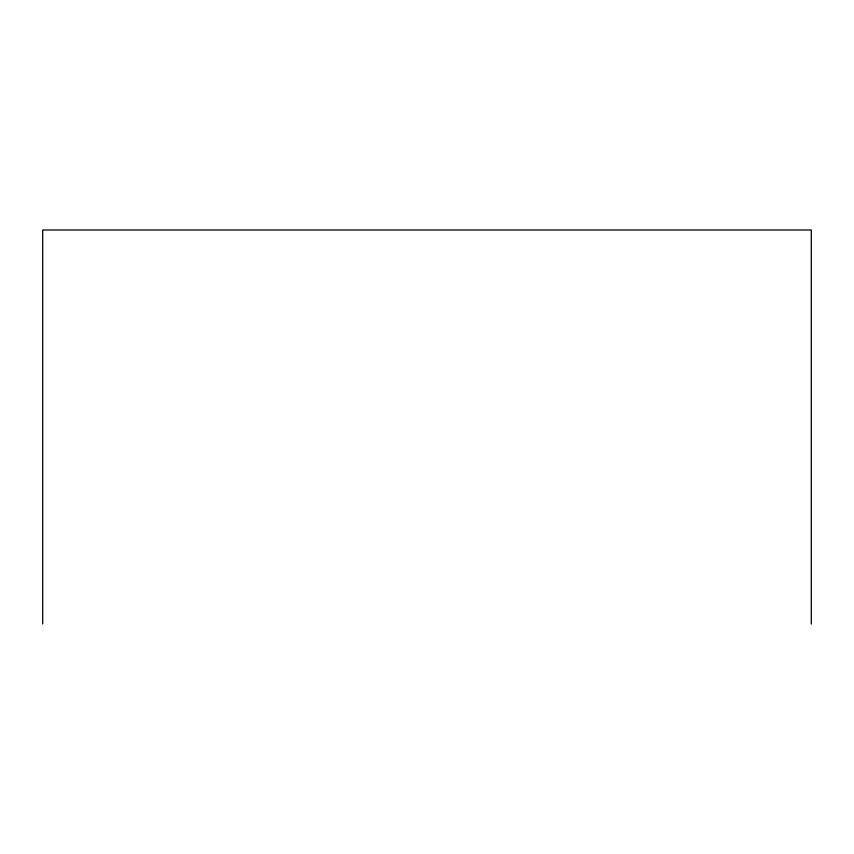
<?xml version="1.0" encoding="UTF-8"?>
<svg xmlns="http://www.w3.org/2000/svg" width="854" height="854" viewBox="0 0 854 854"><rect width="100%" height="100%" fill="white"/><g stroke="black" fill="none" stroke-linecap="round" stroke-linejoin="round"><path stroke-width="1.28" d="M811.3 623.996L811.3 230.004L42.7 230.004L42.7 623.996"/></g></svg>
